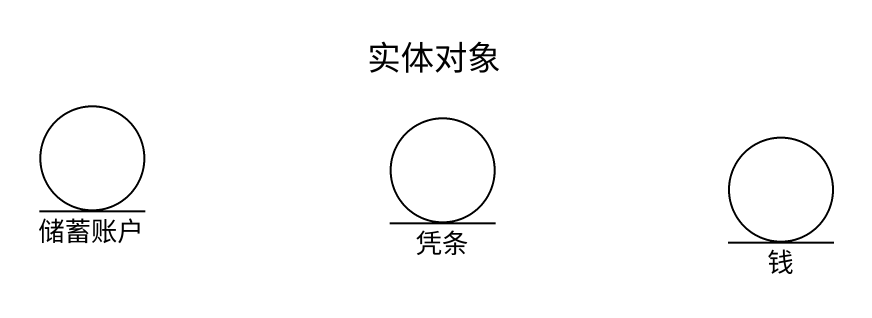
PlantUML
@startuml
title 实体对象
entity 储蓄账户
entity 凭条
entity 钱
@enduml
